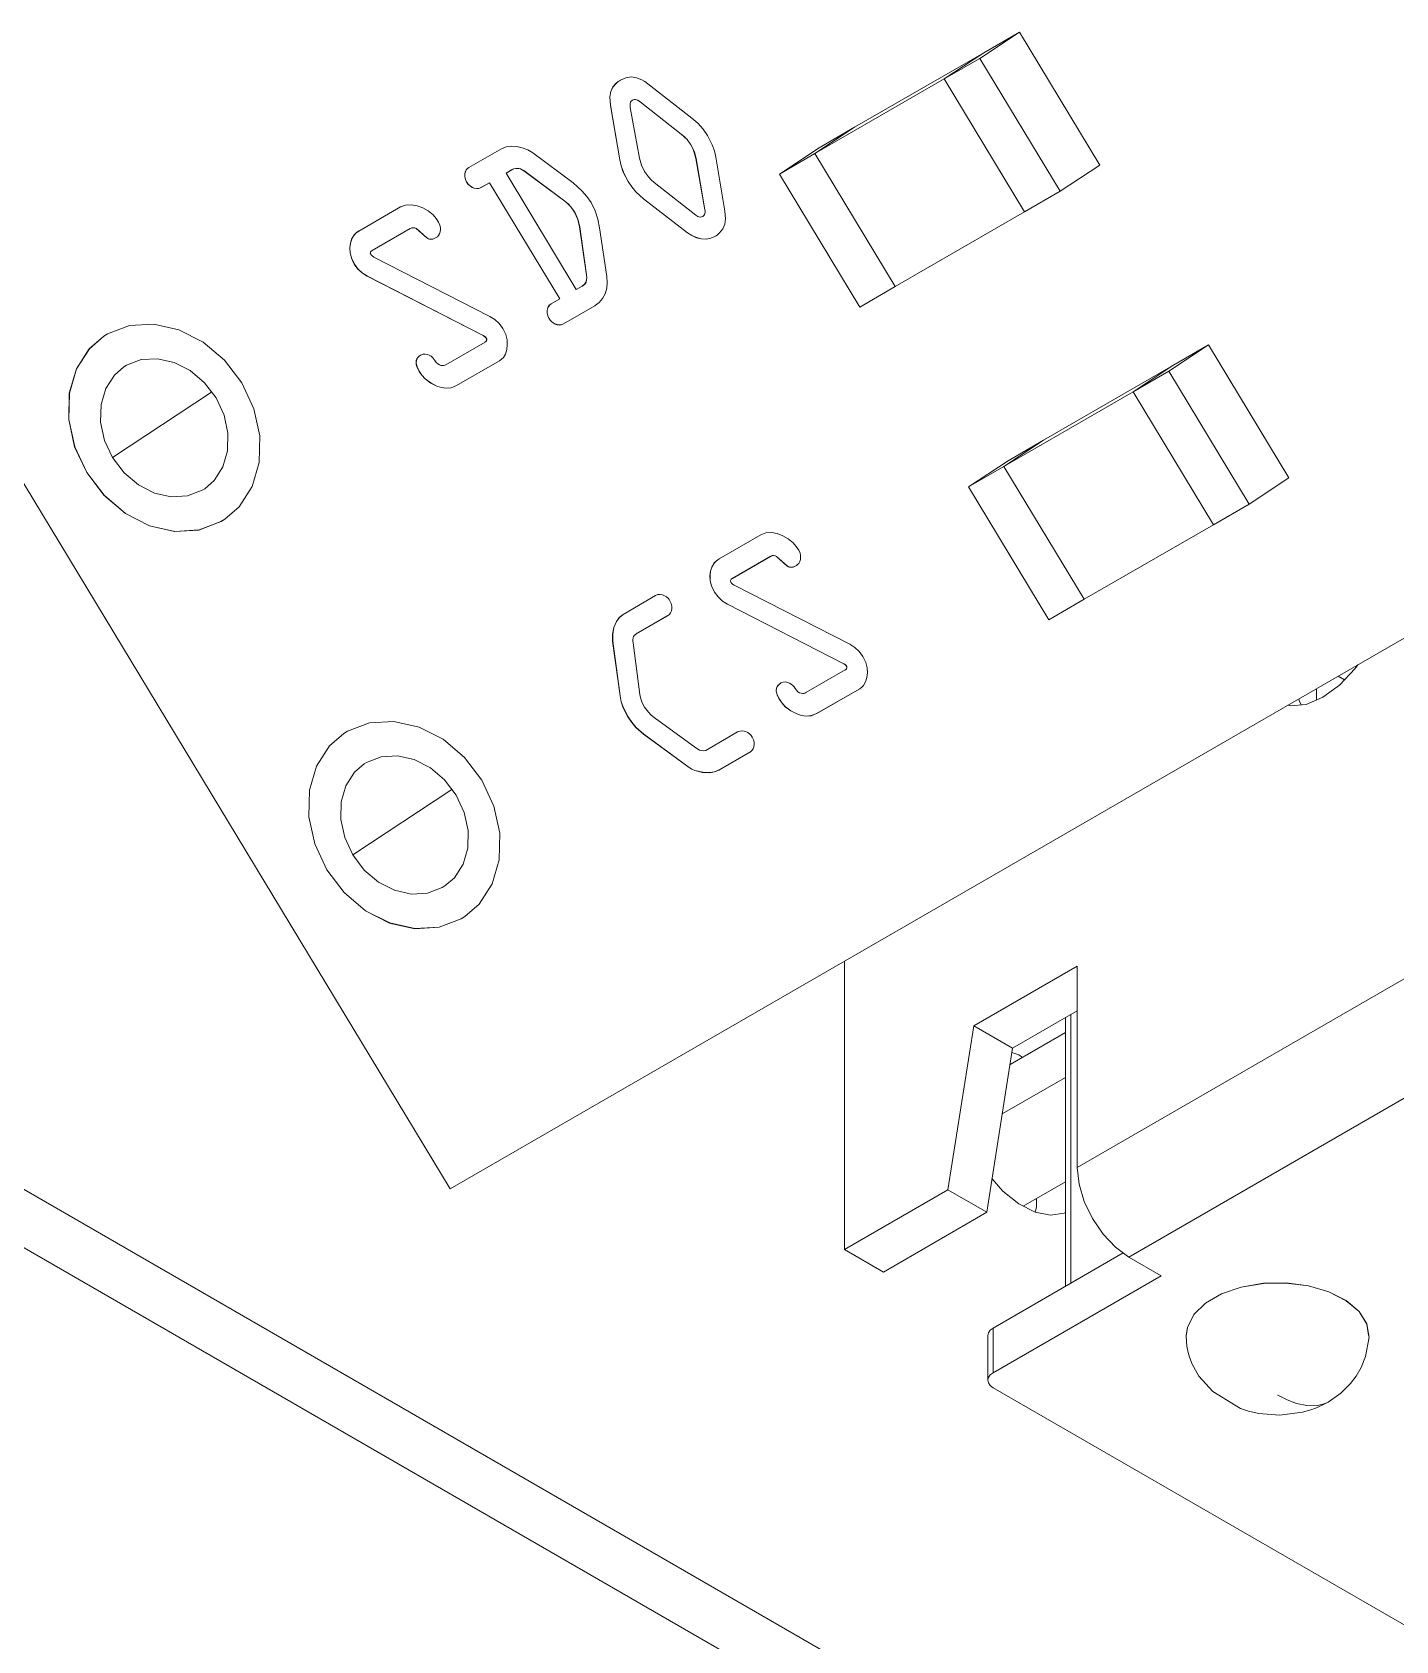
# Model space of a CAD drawing. Header units: millimetres. Extents: x -1 to 4028, y -898 to 1238.
# Drawn here: x 3176.81 to 3191.72, y 1031.51 to 1049.11 of the extents above; entities that cross this region are included whole.
import ezdxf

# ---------------------------------------------------------------- set-up
doc = ezdxf.new("R2010")
doc.units = ezdxf.units.MM
doc.layers.add('Тонкая (0.2)', color=250, linetype='Continuous', lineweight=20)

msp = doc.modelspace()

# ---------------------------------------------------------------- linework, layer by layer
at = {"layer": 'Тонкая (0.2)', "color": 18, "true_color": 0x000000}
for p, q in [((3187.172, 1048.826), (3187.606, 1049.113)), ((3187.217, 1048.888), (3187.606, 1049.113)), ((3187.606, 1049.113), (3188.485, 1047.659)), ((3187.217, 1048.888), (3185.803, 1048.072)), ((3186.783, 1048.601), (3187.217, 1048.888)), ((3186.783, 1048.601), (3187.217, 1048.888)), ((3186.783, 1048.601), (3187.172, 1048.826)), ((3187.172, 1048.826), (3188.051, 1047.372)), ((3183.137, 1048.462), (3183.16, 1048.514)), ((3183.138, 1048.462), (3183.161, 1048.515)), ((3183.16, 1048.514), (3183.192, 1048.552)), ((3183.161, 1048.515), (3183.193, 1048.553)), ((3183.192, 1048.552), (3183.215, 1048.572)), ((3183.193, 1048.553), (3183.216, 1048.573)), ((3183.215, 1048.572), (3183.23, 1048.582)), ((3183.216, 1048.573), (3183.23, 1048.582)), ((3183.23, 1048.582), (3183.241, 1048.589)), ((3183.241, 1048.589), (3183.301, 1048.615)), ((3183.301, 1048.615), (3183.361, 1048.623)), ((3183.361, 1048.623), (3183.418, 1048.614)), ((3183.418, 1048.614), (3183.474, 1048.593)), ((3183.474, 1048.593), (3183.509, 1048.573)), ((3183.509, 1048.573), (3183.542, 1048.549)), ((3183.542, 1048.549), (3184.024, 1048.173)), ((3186.783, 1048.601), (3185.368, 1047.785)), ((3187.662, 1047.147), (3186.783, 1048.601)), ((3187.662, 1047.147), (3186.783, 1048.601)), ((3183.126, 1048.405), (3183.137, 1048.462)), ((3183.131, 1048.312), (3183.126, 1048.405)), ((3183.127, 1048.405), (3183.138, 1048.462)), ((3183.132, 1048.313), (3183.127, 1048.405)), ((3183.132, 1048.313), (3183.131, 1048.312)), ((3183.234, 1047.717), (3183.131, 1048.312)), ((3183.235, 1047.718), (3183.132, 1048.313)), ((3183.348, 1048.332), (3183.347, 1048.316)), ((3183.347, 1048.316), (3183.347, 1048.302)), ((3183.353, 1048.346), (3183.348, 1048.332)), ((3183.36, 1048.357), (3183.353, 1048.346)), ((3183.374, 1048.369), (3183.36, 1048.357)), ((3183.383, 1048.373), (3183.374, 1048.369)), ((3183.375, 1048.37), (3183.374, 1048.369)), ((3183.384, 1048.374), (3183.375, 1048.37)), ((3183.393, 1048.376), (3183.383, 1048.373)), ((3183.394, 1048.377), (3183.384, 1048.374)), ((3183.405, 1048.376), (3183.393, 1048.376)), ((3183.406, 1048.377), (3183.394, 1048.377)), ((3183.416, 1048.374), (3183.405, 1048.376)), ((3183.417, 1048.374), (3183.406, 1048.377)), ((3183.43, 1048.368), (3183.416, 1048.374)), ((3183.431, 1048.369), (3183.417, 1048.374)), ((3183.457, 1048.35), (3183.43, 1048.368)), ((3183.458, 1048.35), (3183.431, 1048.369)), ((3183.906, 1047.998), (3183.457, 1048.35)), ((3183.458, 1048.35), (3183.457, 1048.35)), ((3183.907, 1047.998), (3183.458, 1048.35)), ((3183.347, 1048.302), (3183.349, 1048.287)), ((3183.349, 1048.287), (3183.45, 1047.734)), ((3184.024, 1048.173), (3184.089, 1048.118)), ((3183.939, 1047.969), (3183.906, 1047.998)), ((3183.907, 1047.998), (3183.906, 1047.998)), ((3183.94, 1047.97), (3183.907, 1047.998)), ((3183.97, 1047.937), (3183.939, 1047.969)), ((3183.97, 1047.938), (3183.94, 1047.97)), ((3184.089, 1048.118), (3184.146, 1048.053)), ((3184.146, 1048.053), (3184.194, 1047.982)), ((3184.194, 1047.982), (3184.246, 1047.879)), ((3185.368, 1047.785), (3185.803, 1048.072)), ((3185.368, 1047.785), (3185.803, 1048.072)), ((3185.414, 1047.847), (3185.803, 1048.072)), ((3181.584, 1047.632), (3181.94, 1047.838)), ((3181.94, 1047.838), (3181.992, 1047.859)), ((3181.992, 1047.859), (3182.049, 1047.866)), ((3182.049, 1047.866), (3182.108, 1047.862)), ((3182.108, 1047.862), (3182.168, 1047.849)), ((3182.168, 1047.849), (3182.227, 1047.825)), ((3182.227, 1047.825), (3182.283, 1047.791)), ((3182.283, 1047.791), (3182.723, 1047.463)), ((3184.012, 1047.88), (3183.97, 1047.938)), ((3184.011, 1047.879), (3183.97, 1047.937)), ((3184.012, 1047.88), (3184.011, 1047.879)), ((3184.032, 1047.839), (3184.011, 1047.879)), ((3184.033, 1047.84), (3184.012, 1047.88)), ((3184.049, 1047.798), (3184.032, 1047.839)), ((3184.05, 1047.799), (3184.033, 1047.84)), ((3184.068, 1047.73), (3184.049, 1047.798)), ((3184.069, 1047.731), (3184.05, 1047.799)), ((3184.246, 1047.879), (3184.269, 1047.813)), ((3184.269, 1047.813), (3184.284, 1047.745)), ((3184.98, 1047.56), (3185.414, 1047.847)), ((3184.98, 1047.56), (3185.368, 1047.785)), ((3185.368, 1047.785), (3186.248, 1046.331)), ((3185.368, 1047.785), (3186.248, 1046.331)), ((3181.544, 1047.584), (3181.554, 1047.605)), ((3181.545, 1047.585), (3181.555, 1047.606)), ((3181.554, 1047.605), (3181.567, 1047.621)), ((3181.555, 1047.606), (3181.568, 1047.621)), ((3181.567, 1047.621), (3181.583, 1047.632)), ((3181.568, 1047.621), (3181.584, 1047.632)), ((3181.583, 1047.632), (3181.584, 1047.632)), ((3182.051, 1047.605), (3181.99, 1047.57)), ((3182.052, 1047.606), (3181.991, 1047.571)), ((3182.073, 1047.616), (3182.051, 1047.605)), ((3182.052, 1047.606), (3182.051, 1047.605)), ((3182.074, 1047.617), (3182.052, 1047.606)), ((3182.097, 1047.623), (3182.073, 1047.616)), ((3182.098, 1047.623), (3182.074, 1047.617)), ((3182.123, 1047.623), (3182.097, 1047.623)), ((3182.124, 1047.624), (3182.098, 1047.623)), ((3182.148, 1047.617), (3182.123, 1047.623)), ((3182.149, 1047.618), (3182.124, 1047.624)), ((3182.185, 1047.597), (3182.148, 1047.617)), ((3182.186, 1047.598), (3182.149, 1047.618)), ((3183.235, 1047.718), (3183.234, 1047.717)), ((3183.25, 1047.649), (3183.234, 1047.717)), ((3183.251, 1047.65), (3183.235, 1047.718)), ((3183.273, 1047.582), (3183.25, 1047.649)), ((3183.274, 1047.583), (3183.251, 1047.65)), ((3183.45, 1047.734), (3183.471, 1047.659)), ((3183.471, 1047.659), (3183.506, 1047.587)), ((3184.069, 1047.731), (3184.068, 1047.73)), ((3184.165, 1047.169), (3184.068, 1047.73)), ((3184.166, 1047.17), (3184.069, 1047.731)), ((3184.284, 1047.745), (3184.384, 1047.155)), ((3188.051, 1047.372), (3188.485, 1047.659)), ((3174.645, 1047.593), (3181.377, 1036.458)), ((3181.538, 1047.533), (3181.539, 1047.561)), ((3181.545, 1047.501), (3181.538, 1047.533)), ((3181.539, 1047.561), (3181.544, 1047.584)), ((3181.539, 1047.534), (3181.54, 1047.562)), ((3181.546, 1047.502), (3181.539, 1047.534)), ((3181.54, 1047.562), (3181.545, 1047.585)), ((3181.559, 1047.471), (3181.545, 1047.501)), ((3181.56, 1047.472), (3181.546, 1047.502)), ((3181.56, 1047.472), (3181.559, 1047.471)), ((3181.567, 1047.459), (3181.559, 1047.471)), ((3181.568, 1047.46), (3181.56, 1047.472)), ((3181.576, 1047.448), (3181.567, 1047.459)), ((3181.577, 1047.449), (3181.568, 1047.46)), ((3181.596, 1047.43), (3181.576, 1047.448)), ((3181.597, 1047.43), (3181.577, 1047.449)), ((3181.618, 1047.415), (3181.596, 1047.43)), ((3181.619, 1047.416), (3181.597, 1047.43)), ((3181.808, 1047.465), (3181.716, 1047.412)), ((3181.809, 1047.466), (3181.717, 1047.413)), ((3181.809, 1047.466), (3181.808, 1047.465)), ((3182.577, 1046.194), (3181.808, 1047.465)), ((3182.578, 1046.195), (3181.809, 1047.466)), ((3181.991, 1047.571), (3181.99, 1047.57)), ((3181.99, 1047.57), (3182.758, 1046.299)), ((3182.186, 1047.598), (3182.185, 1047.597)), ((3182.633, 1047.264), (3182.185, 1047.597)), ((3182.634, 1047.264), (3182.186, 1047.598)), ((3182.723, 1047.463), (3182.821, 1047.378)), ((3183.326, 1047.48), (3183.273, 1047.582)), ((3183.327, 1047.481), (3183.274, 1047.583)), ((3183.327, 1047.481), (3183.326, 1047.48)), ((3183.365, 1047.42), (3183.326, 1047.48)), ((3183.366, 1047.421), (3183.327, 1047.481)), ((3183.506, 1047.587), (3183.548, 1047.529)), ((3183.548, 1047.529), (3183.578, 1047.496)), ((3183.578, 1047.496), (3183.611, 1047.467)), ((3183.611, 1047.467), (3184.066, 1047.111)), ((3185.859, 1046.106), (3184.98, 1047.56)), ((3181.641, 1047.406), (3181.618, 1047.415)), ((3181.642, 1047.406), (3181.619, 1047.416)), ((3181.665, 1047.401), (3181.641, 1047.406)), ((3181.666, 1047.402), (3181.642, 1047.406)), ((3181.691, 1047.402), (3181.665, 1047.401)), ((3181.692, 1047.403), (3181.666, 1047.402)), ((3181.716, 1047.412), (3181.691, 1047.402)), ((3181.717, 1047.413), (3181.692, 1047.403)), ((3181.717, 1047.413), (3181.716, 1047.412)), ((3182.667, 1047.235), (3182.633, 1047.264)), ((3182.634, 1047.264), (3182.633, 1047.264)), ((3182.668, 1047.235), (3182.634, 1047.264)), ((3182.821, 1047.378), (3182.875, 1047.316)), ((3182.875, 1047.316), (3182.921, 1047.248)), ((3183.41, 1047.365), (3183.365, 1047.42)), ((3183.411, 1047.365), (3183.366, 1047.421)), ((3183.493, 1047.288), (3183.41, 1047.365)), ((3183.494, 1047.289), (3183.411, 1047.365)), ((3183.494, 1047.289), (3183.493, 1047.288)), ((3183.974, 1046.918), (3183.493, 1047.288)), ((3183.975, 1046.919), (3183.494, 1047.289)), ((3188.051, 1047.372), (3187.662, 1047.147)), ((3180.38, 1046.937), (3180.836, 1047.201)), ((3180.836, 1047.201), (3180.891, 1047.222)), ((3180.891, 1047.222), (3180.953, 1047.225)), ((3180.953, 1047.225), (3181.016, 1047.214)), ((3181.016, 1047.214), (3181.078, 1047.192)), ((3181.078, 1047.192), (3181.137, 1047.158)), ((3181.137, 1047.158), (3181.191, 1047.113)), ((3181.191, 1047.113), (3181.224, 1047.074)), ((3181.224, 1047.074), (3181.252, 1047.033)), ((3182.698, 1047.202), (3182.667, 1047.235)), ((3182.699, 1047.203), (3182.668, 1047.235)), ((3182.74, 1047.142), (3182.698, 1047.202)), ((3182.741, 1047.143), (3182.699, 1047.203)), ((3182.741, 1047.143), (3182.74, 1047.142)), ((3182.776, 1047.065), (3182.74, 1047.142)), ((3182.777, 1047.066), (3182.741, 1047.143)), ((3182.921, 1047.248), (3182.965, 1047.159)), ((3182.965, 1047.159), (3182.996, 1047.067)), ((3184.066, 1047.111), (3184.088, 1047.096)), ((3184.088, 1047.096), (3184.1, 1047.092)), ((3184.1, 1047.092), (3184.114, 1047.09)), ((3184.114, 1047.09), (3184.129, 1047.093)), ((3184.129, 1047.093), (3184.142, 1047.098)), ((3184.142, 1047.098), (3184.155, 1047.109)), ((3184.143, 1047.099), (3184.142, 1047.098)), ((3184.143, 1047.099), (3184.156, 1047.109)), ((3184.155, 1047.109), (3184.161, 1047.118)), ((3184.156, 1047.109), (3184.162, 1047.119)), ((3184.161, 1047.118), (3184.165, 1047.13)), ((3184.162, 1047.119), (3184.166, 1047.131)), ((3184.166, 1047.17), (3184.165, 1047.169)), ((3184.167, 1047.156), (3184.165, 1047.169)), ((3184.165, 1047.13), (3184.167, 1047.144)), ((3184.168, 1047.157), (3184.166, 1047.17)), ((3184.166, 1047.131), (3184.168, 1047.144)), ((3184.167, 1047.144), (3184.167, 1047.156)), ((3184.168, 1047.144), (3184.168, 1047.157)), ((3184.384, 1047.155), (3184.391, 1047.071)), ((3186.248, 1046.331), (3187.662, 1047.147)), ((3180.325, 1046.89), (3180.35, 1046.916)), ((3180.326, 1046.891), (3180.351, 1046.917)), ((3180.35, 1046.916), (3180.38, 1046.937)), ((3180.351, 1046.917), (3180.38, 1046.938)), ((3180.941, 1046.965), (3180.525, 1046.724)), ((3180.942, 1046.965), (3180.526, 1046.725)), ((3180.951, 1046.969), (3180.941, 1046.965)), ((3180.942, 1046.965), (3180.941, 1046.965)), ((3180.952, 1046.97), (3180.942, 1046.965)), ((3180.961, 1046.972), (3180.951, 1046.969)), ((3180.962, 1046.973), (3180.952, 1046.97)), ((3180.976, 1046.974), (3180.961, 1046.972)), ((3180.977, 1046.974), (3180.962, 1046.973)), ((3180.992, 1046.971), (3180.976, 1046.974)), ((3180.993, 1046.972), (3180.977, 1046.974)), ((3181.008, 1046.964), (3180.992, 1046.971)), ((3181.009, 1046.965), (3180.993, 1046.972)), ((3181.123, 1046.862), (3181.008, 1046.964)), ((3181.124, 1046.863), (3181.009, 1046.965)), ((3181.252, 1047.033), (3181.267, 1047.001)), ((3181.263, 1046.908), (3181.252, 1046.889)), ((3181.27, 1046.93), (3181.263, 1046.908)), ((3181.267, 1047.001), (3181.273, 1046.977)), ((3181.273, 1046.953), (3181.27, 1046.93)), ((3181.273, 1046.977), (3181.273, 1046.953)), ((3182.795, 1046.984), (3182.776, 1047.065)), ((3182.796, 1046.984), (3182.777, 1047.066)), ((3182.871, 1046.456), (3182.795, 1046.984)), ((3182.796, 1046.984), (3182.795, 1046.984)), ((3182.872, 1046.457), (3182.796, 1046.984)), ((3182.996, 1047.067), (3183.014, 1046.973)), ((3183.014, 1046.973), (3183.093, 1046.441)), ((3183.975, 1046.919), (3183.974, 1046.918)), ((3184.023, 1046.887), (3183.974, 1046.918)), ((3184.024, 1046.887), (3183.975, 1046.919)), ((3184.327, 1046.917), (3184.302, 1046.896)), ((3184.361, 1046.96), (3184.327, 1046.917)), ((3184.383, 1047.014), (3184.361, 1046.96)), ((3184.391, 1047.071), (3184.383, 1047.014)), ((3180.281, 1046.752), (3180.287, 1046.802)), ((3180.284, 1046.699), (3180.281, 1046.752)), ((3180.282, 1046.752), (3180.288, 1046.803)), ((3180.285, 1046.7), (3180.282, 1046.752)), ((3180.287, 1046.802), (3180.301, 1046.849)), ((3180.288, 1046.803), (3180.302, 1046.85)), ((3180.301, 1046.849), (3180.325, 1046.89)), ((3180.302, 1046.85), (3180.326, 1046.891)), ((3180.524, 1046.724), (3180.512, 1046.715)), ((3180.525, 1046.724), (3180.524, 1046.724)), ((3180.524, 1046.724), (3180.525, 1046.724)), ((3180.524, 1046.724), (3180.524, 1046.724)), ((3180.526, 1046.725), (3180.525, 1046.724)), ((3180.526, 1046.725), (3180.525, 1046.724)), ((3181.14, 1046.852), (3181.123, 1046.862)), ((3181.141, 1046.853), (3181.124, 1046.863)), ((3181.152, 1046.848), (3181.14, 1046.852)), ((3181.153, 1046.849), (3181.141, 1046.853)), ((3181.168, 1046.846), (3181.152, 1046.848)), ((3181.169, 1046.847), (3181.153, 1046.849)), ((3181.189, 1046.849), (3181.168, 1046.846)), ((3181.19, 1046.85), (3181.169, 1046.847)), ((3181.225, 1046.865), (3181.189, 1046.849)), ((3181.226, 1046.866), (3181.19, 1046.85)), ((3181.226, 1046.865), (3181.225, 1046.865)), ((3181.226, 1046.865), (3181.225, 1046.865)), ((3181.24, 1046.875), (3181.226, 1046.865)), ((3181.252, 1046.889), (3181.24, 1046.875)), ((3184.075, 1046.864), (3184.023, 1046.887)), ((3184.076, 1046.865), (3184.024, 1046.887)), ((3184.128, 1046.852), (3184.075, 1046.864)), ((3184.129, 1046.852), (3184.076, 1046.865)), ((3184.18, 1046.849), (3184.128, 1046.852)), ((3184.181, 1046.85), (3184.129, 1046.852)), ((3184.23, 1046.858), (3184.18, 1046.849)), ((3184.231, 1046.859), (3184.181, 1046.85)), ((3184.275, 1046.878), (3184.23, 1046.858)), ((3184.276, 1046.879), (3184.231, 1046.859)), ((3184.287, 1046.886), (3184.275, 1046.878)), ((3184.276, 1046.879), (3184.275, 1046.878)), ((3184.288, 1046.886), (3184.276, 1046.879)), ((3184.302, 1046.896), (3184.287, 1046.886)), ((3180.298, 1046.642), (3180.284, 1046.699)), ((3180.299, 1046.643), (3180.285, 1046.7)), ((3180.33, 1046.575), (3180.298, 1046.642)), ((3180.331, 1046.576), (3180.299, 1046.643)), ((3180.331, 1046.576), (3180.33, 1046.575)), ((3180.369, 1046.521), (3180.33, 1046.575)), ((3180.37, 1046.522), (3180.331, 1046.576)), ((3180.506, 1046.702), (3180.505, 1046.697)), ((3180.505, 1046.697), (3180.506, 1046.693)), ((3180.508, 1046.708), (3180.506, 1046.702)), ((3180.506, 1046.693), (3180.508, 1046.688)), ((3180.512, 1046.715), (3180.508, 1046.708)), ((3180.508, 1046.688), (3180.51, 1046.682)), ((3180.51, 1046.682), (3180.52, 1046.67)), ((3180.52, 1046.67), (3180.528, 1046.662)), ((3180.528, 1046.662), (3180.536, 1046.657)), ((3180.536, 1046.657), (3180.545, 1046.653)), ((3180.545, 1046.653), (3181.811, 1046.004)), ((3180.418, 1046.477), (3180.369, 1046.521)), ((3180.419, 1046.477), (3180.37, 1046.522)), ((3180.472, 1046.442), (3180.418, 1046.477)), ((3180.473, 1046.443), (3180.419, 1046.477)), ((3180.473, 1046.443), (3180.472, 1046.442)), ((3181.739, 1045.793), (3180.472, 1046.442)), ((3181.74, 1045.794), (3180.473, 1046.443)), ((3181.377, 1036.458), (3198.63, 1046.419)), ((3182.853, 1046.359), (3182.864, 1046.377)), ((3182.854, 1046.36), (3182.865, 1046.377)), ((3182.864, 1046.377), (3182.871, 1046.401)), ((3182.865, 1046.377), (3182.872, 1046.402)), ((3182.872, 1046.457), (3182.871, 1046.456)), ((3182.873, 1046.428), (3182.871, 1046.456)), ((3182.871, 1046.401), (3182.873, 1046.428)), ((3182.874, 1046.429), (3182.872, 1046.457)), ((3182.872, 1046.402), (3182.874, 1046.429)), ((3183.098, 1046.375), (3183.091, 1046.311)), ((3183.093, 1046.441), (3183.098, 1046.375)), ((3182.484, 1046.141), (3182.577, 1046.194)), ((3182.578, 1046.195), (3182.577, 1046.194)), ((3182.758, 1046.299), (3182.824, 1046.333)), ((3182.824, 1046.333), (3182.853, 1046.359)), ((3182.825, 1046.334), (3182.824, 1046.333)), ((3182.825, 1046.334), (3182.854, 1046.36)), ((3183.046, 1046.198), (3183.008, 1046.154)), ((3183.074, 1046.251), (3183.046, 1046.198)), ((3183.091, 1046.311), (3183.074, 1046.251)), ((3186.248, 1046.331), (3185.859, 1046.106)), ((3182.44, 1046.065), (3182.443, 1046.087)), ((3182.44, 1046.04), (3182.44, 1046.065)), ((3182.448, 1046.008), (3182.44, 1046.04)), ((3182.441, 1046.066), (3182.444, 1046.088)), ((3182.441, 1046.041), (3182.441, 1046.066)), ((3182.449, 1046.009), (3182.441, 1046.041)), ((3182.443, 1046.087), (3182.452, 1046.108)), ((3182.444, 1046.088), (3182.453, 1046.108)), ((3182.452, 1046.108), (3182.463, 1046.125)), ((3182.453, 1046.108), (3182.464, 1046.125)), ((3182.463, 1046.125), (3182.473, 1046.133)), ((3182.464, 1046.125), (3182.474, 1046.134)), ((3182.473, 1046.133), (3182.481, 1046.139)), ((3182.474, 1046.134), (3182.482, 1046.14)), ((3182.481, 1046.139), (3182.484, 1046.141)), ((3182.961, 1046.12), (3182.618, 1045.921)), ((3182.962, 1046.12), (3182.619, 1045.922)), ((3182.966, 1046.123), (3182.961, 1046.12)), ((3182.962, 1046.12), (3182.961, 1046.12)), ((3182.967, 1046.123), (3182.962, 1046.12)), ((3183.008, 1046.154), (3182.966, 1046.123)), ((3177.871, 1045.903), (3177.63, 1045.811)), ((3178.137, 1045.919), (3177.871, 1045.903)), ((3178.412, 1045.857), (3178.137, 1045.919)), ((3178.675, 1045.722), (3178.412, 1045.857)), ((3181.811, 1046.004), (3181.866, 1045.97)), ((3181.866, 1045.97), (3181.915, 1045.925)), ((3181.915, 1045.925), (3181.955, 1045.87)), ((3181.955, 1045.87), (3181.986, 1045.807)), ((3182.462, 1045.978), (3182.448, 1046.008)), ((3182.463, 1045.979), (3182.449, 1046.009)), ((3182.463, 1045.979), (3182.462, 1045.978)), ((3182.473, 1045.962), (3182.462, 1045.978)), ((3182.474, 1045.963), (3182.463, 1045.979)), ((3182.486, 1045.947), (3182.473, 1045.962)), ((3182.487, 1045.948), (3182.474, 1045.963)), ((3182.505, 1045.932), (3182.486, 1045.947)), ((3182.506, 1045.933), (3182.487, 1045.948)), ((3182.526, 1045.92), (3182.505, 1045.932)), ((3182.527, 1045.921), (3182.506, 1045.933)), ((3182.548, 1045.913), (3182.526, 1045.92)), ((3182.549, 1045.914), (3182.527, 1045.921)), ((3182.57, 1045.909), (3182.548, 1045.913)), ((3182.571, 1045.91), (3182.549, 1045.914)), ((3182.592, 1045.911), (3182.57, 1045.909)), ((3182.593, 1045.912), (3182.571, 1045.91)), ((3182.618, 1045.921), (3182.592, 1045.911)), ((3182.619, 1045.922), (3182.593, 1045.912)), ((3182.619, 1045.922), (3182.618, 1045.921)), ((3177.589, 1045.786), (3177.431, 1045.65)), ((3177.589, 1045.786), (3177.432, 1045.65)), ((3177.63, 1045.811), (3177.589, 1045.786)), ((3178.909, 1045.524), (3178.675, 1045.722)), ((3181.33, 1045.475), (3181.761, 1045.723)), ((3181.74, 1045.794), (3181.739, 1045.793)), ((3181.747, 1045.789), (3181.739, 1045.793)), ((3181.748, 1045.79), (3181.74, 1045.794)), ((3181.755, 1045.785), (3181.747, 1045.789)), ((3181.756, 1045.785), (3181.748, 1045.79)), ((3181.763, 1045.778), (3181.755, 1045.785)), ((3181.764, 1045.779), (3181.756, 1045.785)), ((3181.761, 1045.723), (3181.763, 1045.725)), ((3181.772, 1045.767), (3181.763, 1045.778)), ((3181.763, 1045.725), (3181.771, 1045.731)), ((3181.763, 1045.725), (3181.764, 1045.725)), ((3181.763, 1045.725), (3181.763, 1045.725)), ((3181.773, 1045.768), (3181.764, 1045.779)), ((3181.764, 1045.725), (3181.772, 1045.732)), ((3181.771, 1045.731), (3181.775, 1045.736)), ((3181.773, 1045.768), (3181.772, 1045.767)), ((3181.775, 1045.763), (3181.772, 1045.767)), ((3181.772, 1045.732), (3181.776, 1045.737)), ((3181.776, 1045.763), (3181.773, 1045.768)), ((3181.777, 1045.758), (3181.775, 1045.763)), ((3181.775, 1045.736), (3181.778, 1045.742)), ((3181.778, 1045.759), (3181.776, 1045.763)), ((3181.776, 1045.737), (3181.779, 1045.743)), ((3181.778, 1045.753), (3181.777, 1045.758)), ((3181.779, 1045.754), (3181.778, 1045.759)), ((3181.778, 1045.748), (3181.778, 1045.753)), ((3181.778, 1045.742), (3181.778, 1045.748)), ((3181.779, 1045.749), (3181.779, 1045.754)), ((3181.779, 1045.743), (3181.779, 1045.749)), ((3181.986, 1045.807), (3182.001, 1045.746)), ((3182.004, 1045.692), (3181.998, 1045.64)), ((3182.001, 1045.746), (3182.004, 1045.692)), ((3189.24, 1045.404), (3189.674, 1045.691)), ((3189.285, 1045.467), (3189.674, 1045.691)), ((3189.674, 1045.691), (3190.553, 1044.237)), ((3177.431, 1045.65), (3177.289, 1045.429)), ((3177.432, 1045.65), (3177.29, 1045.429)), ((3177.998, 1045.531), (3177.838, 1045.47)), ((3178.176, 1045.541), (3177.998, 1045.531)), ((3178.359, 1045.5), (3178.176, 1045.541)), ((3178.534, 1045.41), (3178.359, 1045.5)), ((3179.099, 1045.275), (3178.909, 1045.524)), ((3181.006, 1045.497), (3181.009, 1045.522)), ((3181.006, 1045.496), (3181.008, 1045.522)), ((3181.009, 1045.478), (3181.006, 1045.497)), ((3181.008, 1045.477), (3181.006, 1045.496)), ((3181.008, 1045.522), (3181.015, 1045.54)), ((3181.009, 1045.522), (3181.016, 1045.541)), ((3181.015, 1045.54), (3181.024, 1045.554)), ((3181.016, 1045.541), (3181.025, 1045.555)), ((3181.024, 1045.554), (3181.04, 1045.569)), ((3181.025, 1045.555), (3181.041, 1045.57)), ((3181.04, 1045.569), (3181.054, 1045.579)), ((3181.041, 1045.57), (3181.055, 1045.579)), ((3181.054, 1045.579), (3181.058, 1045.581)), ((3181.058, 1045.581), (3181.08, 1045.59)), ((3181.08, 1045.59), (3181.106, 1045.592)), ((3181.106, 1045.592), (3181.129, 1045.588)), ((3181.129, 1045.588), (3181.15, 1045.579)), ((3181.15, 1045.579), (3181.17, 1045.568)), ((3181.17, 1045.568), (3181.188, 1045.552)), ((3181.188, 1045.552), (3181.201, 1045.537)), ((3181.201, 1045.537), (3181.212, 1045.521)), ((3181.212, 1045.521), (3181.227, 1045.5)), ((3181.227, 1045.5), (3181.244, 1045.485)), ((3181.92, 1045.518), (3181.447, 1045.246)), ((3181.92, 1045.519), (3181.448, 1045.246)), ((3181.942, 1045.535), (3181.92, 1045.518)), ((3181.961, 1045.554), (3181.942, 1045.535)), ((3181.984, 1045.592), (3181.961, 1045.554)), ((3181.998, 1045.64), (3181.984, 1045.592)), ((3177.289, 1045.429), (3177.212, 1045.164)), ((3177.29, 1045.429), (3177.213, 1045.165)), ((3177.705, 1045.362), (3177.61, 1045.215)), ((3177.81, 1045.453), (3177.705, 1045.362)), ((3177.838, 1045.47), (3177.81, 1045.453)), ((3178.691, 1045.278), (3178.534, 1045.41)), ((3181.015, 1045.451), (3181.008, 1045.477)), ((3181.016, 1045.452), (3181.009, 1045.478)), ((3181.039, 1045.402), (3181.015, 1045.451)), ((3181.04, 1045.403), (3181.016, 1045.452)), ((3181.04, 1045.403), (3181.039, 1045.402)), ((3181.069, 1045.359), (3181.039, 1045.402)), ((3181.07, 1045.36), (3181.04, 1045.403)), ((3181.105, 1045.321), (3181.069, 1045.359)), ((3181.106, 1045.321), (3181.07, 1045.36)), ((3181.166, 1045.274), (3181.105, 1045.321)), ((3181.167, 1045.275), (3181.106, 1045.321)), ((3181.244, 1045.485), (3181.261, 1045.475)), ((3181.261, 1045.475), (3181.278, 1045.468)), ((3181.278, 1045.468), (3181.295, 1045.466)), ((3181.295, 1045.466), (3181.309, 1045.467)), ((3181.309, 1045.467), (3181.32, 1045.47)), ((3181.32, 1045.47), (3181.33, 1045.475)), ((3189.285, 1045.467), (3187.871, 1044.65)), ((3188.851, 1045.18), (3189.285, 1045.467)), ((3188.851, 1045.18), (3189.285, 1045.467)), ((3188.851, 1045.18), (3189.24, 1045.404)), ((3189.24, 1045.404), (3190.119, 1043.95)), ((3177.212, 1045.164), (3177.205, 1044.874)), ((3177.213, 1045.165), (3177.206, 1044.874)), ((3177.61, 1045.215), (3177.559, 1045.038)), ((3178.769, 1045.175), (3177.686, 1044.459)), ((3178.817, 1045.112), (3178.691, 1045.278)), ((3179.231, 1044.992), (3179.099, 1045.275)), ((3181.232, 1045.241), (3181.166, 1045.274)), ((3181.233, 1045.242), (3181.167, 1045.275)), ((3181.283, 1045.225), (3181.232, 1045.241)), ((3181.284, 1045.226), (3181.233, 1045.242)), ((3181.334, 1045.218), (3181.283, 1045.225)), ((3181.335, 1045.218), (3181.284, 1045.226)), ((3181.388, 1045.222), (3181.334, 1045.218)), ((3181.388, 1045.223), (3181.335, 1045.218)), ((3181.448, 1045.246), (3181.388, 1045.223)), ((3181.447, 1045.246), (3181.388, 1045.222)), ((3181.448, 1045.246), (3181.447, 1045.246)), ((3188.851, 1045.18), (3187.437, 1044.363)), ((3189.73, 1043.725), (3188.851, 1045.18)), ((3189.73, 1043.725), (3188.851, 1045.18)), ((3177.559, 1045.038), (3177.555, 1044.845)), ((3178.905, 1044.924), (3178.817, 1045.112)), ((3179.296, 1044.696), (3179.231, 1044.992)), ((3177.205, 1044.874), (3177.27, 1044.577)), ((3177.206, 1044.874), (3177.271, 1044.578)), ((3177.555, 1044.845), (3177.598, 1044.647)), ((3178.948, 1044.726), (3178.905, 1044.924)), ((3177.598, 1044.647), (3177.686, 1044.459)), ((3178.944, 1044.532), (3178.948, 1044.726)), ((3179.289, 1044.405), (3179.296, 1044.696)), ((3187.437, 1044.363), (3187.871, 1044.65)), ((3187.437, 1044.363), (3187.871, 1044.65)), ((3187.482, 1044.425), (3187.871, 1044.65)), ((3177.27, 1044.577), (3177.402, 1044.295)), ((3177.271, 1044.578), (3177.403, 1044.296)), ((3177.686, 1044.459), (3177.812, 1044.293)), ((3178.893, 1044.356), (3178.944, 1044.532)), ((3177.403, 1044.296), (3177.402, 1044.295)), ((3177.402, 1044.295), (3177.591, 1044.046)), ((3177.403, 1044.296), (3177.592, 1044.047)), ((3177.812, 1044.293), (3177.968, 1044.16)), ((3178.797, 1044.209), (3178.893, 1044.356)), ((3179.212, 1044.141), (3179.289, 1044.405)), ((3187.048, 1044.139), (3187.482, 1044.425)), ((3187.048, 1044.139), (3187.437, 1044.363)), ((3187.437, 1044.363), (3188.316, 1042.909)), ((3187.437, 1044.363), (3188.316, 1042.909)), ((3177.968, 1044.16), (3178.144, 1044.071)), ((3178.505, 1044.04), (3178.665, 1044.101)), ((3178.665, 1044.101), (3178.693, 1044.118)), ((3178.693, 1044.118), (3178.797, 1044.209)), ((3179.07, 1043.92), (3179.212, 1044.141)), ((3187.927, 1042.684), (3187.048, 1044.139)), ((3190.119, 1043.95), (3190.553, 1044.237)), ((3177.591, 1044.046), (3177.826, 1043.847)), ((3177.592, 1044.047), (3177.827, 1043.848)), ((3178.144, 1044.071), (3178.327, 1044.029)), ((3178.327, 1044.029), (3178.505, 1044.04)), ((3178.912, 1043.784), (3179.07, 1043.92)), ((3190.119, 1043.95), (3189.73, 1043.725)), ((3177.826, 1043.847), (3178.089, 1043.713)), ((3177.827, 1043.848), (3178.09, 1043.713)), ((3178.63, 1043.666), (3178.871, 1043.758)), ((3178.631, 1043.667), (3178.872, 1043.759)), ((3178.871, 1043.758), (3178.912, 1043.784)), ((3178.872, 1043.759), (3178.913, 1043.784)), ((3178.089, 1043.713), (3178.364, 1043.651)), ((3178.09, 1043.713), (3178.365, 1043.651)), ((3178.364, 1043.651), (3178.63, 1043.666)), ((3178.365, 1043.651), (3178.631, 1043.667)), ((3184.32, 1043.35), (3184.777, 1043.614)), ((3184.777, 1043.614), (3184.832, 1043.635)), ((3184.832, 1043.635), (3184.893, 1043.638)), ((3184.893, 1043.638), (3184.956, 1043.627)), ((3184.956, 1043.627), (3185.018, 1043.604)), ((3185.018, 1043.604), (3185.078, 1043.571)), ((3185.078, 1043.571), (3185.131, 1043.525)), ((3188.316, 1042.909), (3189.73, 1043.725)), ((3184.881, 1043.377), (3184.465, 1043.137)), ((3184.882, 1043.378), (3184.466, 1043.138)), ((3184.891, 1043.382), (3184.881, 1043.377)), ((3184.882, 1043.378), (3184.881, 1043.377)), ((3184.892, 1043.382), (3184.882, 1043.378)), ((3184.902, 1043.385), (3184.891, 1043.382)), ((3184.903, 1043.386), (3184.892, 1043.382)), ((3184.916, 1043.386), (3184.902, 1043.385)), ((3184.917, 1043.387), (3184.903, 1043.386)), ((3184.932, 1043.384), (3184.916, 1043.386)), ((3184.933, 1043.384), (3184.917, 1043.387)), ((3184.948, 1043.377), (3184.932, 1043.384)), ((3184.949, 1043.378), (3184.933, 1043.384)), ((3185.063, 1043.275), (3184.948, 1043.377)), ((3185.064, 1043.276), (3184.949, 1043.378)), ((3185.131, 1043.525), (3185.164, 1043.487)), ((3185.164, 1043.487), (3185.193, 1043.445)), ((3185.193, 1043.445), (3185.207, 1043.414)), ((3185.207, 1043.414), (3185.213, 1043.39)), ((3185.213, 1043.39), (3185.213, 1043.366)), ((3184.221, 1043.164), (3184.227, 1043.215)), ((3184.222, 1043.165), (3184.228, 1043.216)), ((3184.227, 1043.215), (3184.242, 1043.262)), ((3184.228, 1043.216), (3184.243, 1043.262)), ((3184.242, 1043.262), (3184.265, 1043.303)), ((3184.243, 1043.262), (3184.266, 1043.303)), ((3184.265, 1043.303), (3184.291, 1043.329)), ((3184.266, 1043.303), (3184.292, 1043.33)), ((3184.291, 1043.329), (3184.32, 1043.35)), ((3184.292, 1043.33), (3184.32, 1043.35)), ((3185.08, 1043.265), (3185.063, 1043.275)), ((3185.081, 1043.266), (3185.064, 1043.276)), ((3185.092, 1043.261), (3185.08, 1043.265)), ((3185.093, 1043.261), (3185.081, 1043.266)), ((3185.108, 1043.259), (3185.092, 1043.261)), ((3185.109, 1043.26), (3185.093, 1043.261)), ((3185.129, 1043.262), (3185.108, 1043.259)), ((3185.13, 1043.262), (3185.109, 1043.26)), ((3185.166, 1043.278), (3185.129, 1043.262)), ((3185.167, 1043.278), (3185.13, 1043.262)), ((3185.18, 1043.288), (3185.166, 1043.278)), ((3185.166, 1043.278), (3185.166, 1043.278)), ((3185.166, 1043.278), (3185.166, 1043.278)), ((3185.193, 1043.302), (3185.18, 1043.288)), ((3185.203, 1043.321), (3185.193, 1043.302)), ((3185.21, 1043.343), (3185.203, 1043.321)), ((3185.213, 1043.366), (3185.21, 1043.343)), ((3184.224, 1043.112), (3184.221, 1043.164)), ((3184.225, 1043.112), (3184.222, 1043.165)), ((3184.238, 1043.055), (3184.224, 1043.112)), ((3184.239, 1043.055), (3184.225, 1043.112)), ((3184.27, 1042.988), (3184.238, 1043.055)), ((3184.271, 1042.988), (3184.239, 1043.055)), ((3184.448, 1043.121), (3184.446, 1043.115)), ((3184.446, 1043.115), (3184.446, 1043.11)), ((3184.446, 1043.11), (3184.446, 1043.106)), ((3184.446, 1043.106), (3184.448, 1043.1)), ((3184.453, 1043.128), (3184.448, 1043.121)), ((3184.448, 1043.1), (3184.451, 1043.095)), ((3184.451, 1043.095), (3184.46, 1043.082)), ((3184.464, 1043.136), (3184.453, 1043.128)), ((3184.46, 1043.082), (3184.468, 1043.075)), ((3184.465, 1043.137), (3184.464, 1043.136)), ((3184.465, 1043.137), (3184.464, 1043.136)), ((3184.466, 1043.138), (3184.465, 1043.137)), ((3184.466, 1043.138), (3184.465, 1043.137)), ((3184.465, 1043.137), (3184.465, 1043.137)), ((3184.468, 1043.075), (3184.476, 1043.07)), ((3184.476, 1043.07), (3184.485, 1043.065)), ((3184.485, 1043.065), (3185.751, 1042.417)), ((3183.27, 1042.744), (3183.626, 1042.949)), ((3183.626, 1042.949), (3183.652, 1042.96)), ((3183.652, 1042.96), (3183.677, 1042.961)), ((3183.677, 1042.961), (3183.701, 1042.957)), ((3183.701, 1042.957), (3183.724, 1042.948)), ((3183.724, 1042.948), (3183.746, 1042.934)), ((3183.746, 1042.934), (3183.766, 1042.916)), ((3183.766, 1042.916), (3183.774, 1042.905)), ((3183.774, 1042.905), (3183.782, 1042.893)), ((3183.782, 1042.893), (3183.797, 1042.862)), ((3183.797, 1042.862), (3183.803, 1042.834)), ((3184.271, 1042.988), (3184.27, 1042.988)), ((3184.309, 1042.934), (3184.27, 1042.988)), ((3184.31, 1042.935), (3184.271, 1042.988)), ((3184.358, 1042.889), (3184.309, 1042.934)), ((3184.359, 1042.89), (3184.31, 1042.935)), ((3184.412, 1042.855), (3184.358, 1042.889)), ((3184.413, 1042.856), (3184.359, 1042.89)), ((3184.413, 1042.856), (3184.412, 1042.855)), ((3185.679, 1042.206), (3184.412, 1042.855)), ((3185.68, 1042.206), (3184.413, 1042.856)), ((3188.316, 1042.909), (3187.927, 1042.684)), ((3183.198, 1042.666), (3183.229, 1042.71)), ((3183.199, 1042.667), (3183.23, 1042.711)), ((3183.229, 1042.71), (3183.27, 1042.744)), ((3183.23, 1042.711), (3183.271, 1042.744)), ((3183.759, 1042.729), (3183.413, 1042.53)), ((3183.76, 1042.73), (3183.414, 1042.53)), ((3183.761, 1042.731), (3183.759, 1042.729)), ((3183.76, 1042.73), (3183.759, 1042.729)), ((3183.762, 1042.731), (3183.76, 1042.73)), ((3183.769, 1042.736), (3183.761, 1042.731)), ((3183.778, 1042.744), (3183.769, 1042.736)), ((3183.791, 1042.762), (3183.778, 1042.744)), ((3183.8, 1042.784), (3183.791, 1042.762)), ((3183.804, 1042.808), (3183.8, 1042.784)), ((3183.803, 1042.834), (3183.804, 1042.808)), ((3183.156, 1042.528), (3183.17, 1042.6)), ((3183.156, 1042.451), (3183.156, 1042.528)), ((3183.157, 1042.529), (3183.171, 1042.601)), ((3183.157, 1042.452), (3183.157, 1042.529)), ((3183.17, 1042.6), (3183.198, 1042.666)), ((3183.171, 1042.601), (3183.199, 1042.667)), ((3183.386, 1042.503), (3183.38, 1042.486)), ((3183.395, 1042.516), (3183.386, 1042.503)), ((3183.412, 1042.529), (3183.395, 1042.516)), ((3183.413, 1042.53), (3183.412, 1042.529)), ((3183.413, 1042.529), (3183.412, 1042.529)), ((3183.414, 1042.53), (3183.413, 1042.529)), ((3183.414, 1042.53), (3183.413, 1042.53)), ((3183.413, 1042.529), (3183.413, 1042.529)), ((3183.157, 1042.452), (3183.156, 1042.451)), ((3183.237, 1041.854), (3183.156, 1042.451)), ((3183.238, 1041.854), (3183.157, 1042.452)), ((3183.38, 1042.486), (3183.377, 1042.467)), ((3183.377, 1042.467), (3183.377, 1042.449)), ((3183.377, 1042.449), (3183.379, 1042.431)), ((3183.379, 1042.431), (3183.454, 1041.869)), ((3185.751, 1042.417), (3185.806, 1042.382)), ((3185.806, 1042.382), (3185.855, 1042.337)), ((3185.855, 1042.337), (3185.895, 1042.283)), ((3185.68, 1042.206), (3185.679, 1042.206)), ((3185.687, 1042.202), (3185.679, 1042.206)), ((3185.688, 1042.202), (3185.68, 1042.206)), ((3185.695, 1042.197), (3185.687, 1042.202)), ((3185.696, 1042.198), (3185.688, 1042.202)), ((3185.703, 1042.191), (3185.695, 1042.197)), ((3185.704, 1042.191), (3185.696, 1042.198)), ((3185.712, 1042.18), (3185.703, 1042.191)), ((3185.713, 1042.18), (3185.704, 1042.191)), ((3185.713, 1042.18), (3185.712, 1042.18)), ((3185.715, 1042.175), (3185.712, 1042.18)), ((3185.712, 1042.144), (3185.715, 1042.149)), ((3185.716, 1042.176), (3185.713, 1042.18)), ((3185.713, 1042.144), (3185.716, 1042.149)), ((3185.717, 1042.171), (3185.715, 1042.175)), ((3185.715, 1042.149), (3185.718, 1042.155)), ((3185.718, 1042.171), (3185.716, 1042.176)), ((3185.716, 1042.149), (3185.719, 1042.156)), ((3185.718, 1042.166), (3185.717, 1042.171)), ((3185.719, 1042.167), (3185.718, 1042.171)), ((3185.719, 1042.161), (3185.718, 1042.166)), ((3185.718, 1042.155), (3185.719, 1042.161)), ((3185.72, 1042.162), (3185.719, 1042.167)), ((3185.719, 1042.156), (3185.72, 1042.162)), ((3185.895, 1042.283), (3185.926, 1042.219)), ((3185.926, 1042.219), (3185.941, 1042.159)), ((3185.941, 1042.159), (3185.944, 1042.105)), ((3191.109, 1041.97), (3191.28, 1042.15)), ((3191.28, 1042.15), (3191.308, 1042.192)), ((3184.965, 1041.967), (3184.98, 1041.982)), ((3184.966, 1041.967), (3184.981, 1041.982)), ((3184.98, 1041.982), (3184.994, 1041.992)), ((3184.981, 1041.982), (3184.995, 1041.992)), ((3184.994, 1041.992), (3184.998, 1041.994)), ((3184.998, 1041.994), (3185.02, 1042.003)), ((3185.02, 1042.003), (3185.046, 1042.005)), ((3185.046, 1042.005), (3185.069, 1042)), ((3185.069, 1042), (3185.09, 1041.992)), ((3185.09, 1041.992), (3185.11, 1041.98)), ((3185.11, 1041.98), (3185.128, 1041.965)), ((3185.271, 1041.888), (3185.701, 1042.136)), ((3185.701, 1042.136), (3185.703, 1042.137)), ((3185.703, 1042.137), (3185.712, 1042.144)), ((3185.704, 1042.138), (3185.703, 1042.137)), ((3185.704, 1042.138), (3185.713, 1042.144)), ((3185.704, 1042.138), (3185.704, 1042.138)), ((3185.924, 1042.004), (3185.902, 1041.967)), ((3185.938, 1042.053), (3185.924, 1042.004)), ((3185.944, 1042.105), (3185.938, 1042.053)), ((3190.926, 1041.837), (3191.109, 1041.97)), ((3191.093, 1042.067), (3191.163, 1042.027)), ((3193.817, 1026.58), (3167.184, 1041.957)), ((3183.238, 1041.854), (3183.237, 1041.854)), ((3183.25, 1041.787), (3183.237, 1041.854)), ((3183.251, 1041.788), (3183.238, 1041.854)), ((3183.454, 1041.869), (3183.464, 1041.821)), ((3183.464, 1041.821), (3183.481, 1041.775)), ((3184.946, 1041.909), (3184.948, 1041.934)), ((3184.948, 1041.89), (3184.946, 1041.909)), ((3184.947, 1041.91), (3184.949, 1041.935)), ((3184.949, 1041.89), (3184.947, 1041.91)), ((3184.948, 1041.934), (3184.955, 1041.953)), ((3184.955, 1041.864), (3184.948, 1041.89)), ((3184.949, 1041.935), (3184.956, 1041.953)), ((3184.956, 1041.864), (3184.949, 1041.89)), ((3184.955, 1041.953), (3184.965, 1041.967)), ((3184.979, 1041.815), (3184.955, 1041.864)), ((3184.956, 1041.953), (3184.966, 1041.967)), ((3184.98, 1041.815), (3184.956, 1041.864)), ((3184.98, 1041.815), (3184.979, 1041.815)), ((3185.01, 1041.772), (3184.979, 1041.815)), ((3185.01, 1041.772), (3184.98, 1041.815)), ((3185.128, 1041.965), (3185.141, 1041.95)), ((3185.141, 1041.95), (3185.153, 1041.934)), ((3185.153, 1041.934), (3185.168, 1041.913)), ((3185.168, 1041.913), (3185.184, 1041.898)), ((3185.184, 1041.898), (3185.201, 1041.887)), ((3185.201, 1041.887), (3185.219, 1041.881)), ((3185.219, 1041.881), (3185.235, 1041.878)), ((3185.235, 1041.878), (3185.249, 1041.879)), ((3185.249, 1041.879), (3185.26, 1041.883)), ((3185.26, 1041.883), (3185.271, 1041.888)), ((3185.86, 1041.931), (3185.388, 1041.658)), ((3185.861, 1041.931), (3185.389, 1041.659)), ((3185.882, 1041.947), (3185.86, 1041.931)), ((3185.902, 1041.967), (3185.882, 1041.947)), ((3190.665, 1041.82), (3190.668, 1041.802)), ((3190.668, 1041.802), (3190.69, 1041.753)), ((3190.743, 1041.759), (3190.926, 1041.837)), ((3190.856, 1041.93), (3190.856, 1041.806)), ((3203.214, 1020.517), (3166.631, 1041.638)), ((3183.273, 1041.722), (3183.25, 1041.787)), ((3183.274, 1041.722), (3183.251, 1041.788)), ((3183.324, 1041.622), (3183.273, 1041.722)), ((3183.325, 1041.622), (3183.274, 1041.722)), ((3183.325, 1041.622), (3183.324, 1041.622)), ((3183.365, 1041.562), (3183.324, 1041.622)), ((3183.366, 1041.563), (3183.325, 1041.622)), ((3183.481, 1041.775), (3183.504, 1041.73)), ((3183.504, 1041.73), (3183.547, 1041.673)), ((3183.547, 1041.673), (3183.578, 1041.642)), ((3183.578, 1041.642), (3183.612, 1041.614)), ((3185.046, 1041.734), (3185.01, 1041.772)), ((3185.045, 1041.733), (3185.01, 1041.772)), ((3185.106, 1041.687), (3185.045, 1041.733)), ((3185.107, 1041.687), (3185.046, 1041.734)), ((3185.172, 1041.654), (3185.106, 1041.687)), ((3185.173, 1041.654), (3185.107, 1041.687)), ((3185.223, 1041.638), (3185.172, 1041.654)), ((3185.224, 1041.638), (3185.173, 1041.654)), ((3185.274, 1041.63), (3185.223, 1041.638)), ((3185.275, 1041.631), (3185.224, 1041.638)), ((3185.328, 1041.635), (3185.274, 1041.63)), ((3185.329, 1041.636), (3185.275, 1041.631)), ((3185.388, 1041.658), (3185.328, 1041.635)), ((3185.389, 1041.659), (3185.329, 1041.636)), ((3185.389, 1041.659), (3185.388, 1041.658)), ((3190.544, 1041.751), (3190.573, 1041.742)), ((3190.573, 1041.742), (3190.743, 1041.759)), ((3180.257, 1041.466), (3180.216, 1041.44)), ((3180.498, 1041.558), (3180.257, 1041.466)), ((3180.764, 1041.573), (3180.498, 1041.558)), ((3181.039, 1041.511), (3180.764, 1041.573)), ((3181.302, 1041.377), (3181.039, 1041.511)), ((3183.411, 1041.508), (3183.365, 1041.562)), ((3183.412, 1041.508), (3183.366, 1041.563)), ((3183.495, 1041.432), (3183.411, 1041.508)), ((3183.496, 1041.433), (3183.412, 1041.508)), ((3183.612, 1041.614), (3184.066, 1041.282)), ((3184.195, 1041.266), (3184.524, 1041.457)), ((3184.524, 1041.457), (3184.55, 1041.467)), ((3184.55, 1041.467), (3184.579, 1041.469)), ((3184.579, 1041.469), (3184.609, 1041.463)), ((3184.609, 1041.463), (3184.635, 1041.451)), ((3184.635, 1041.451), (3184.657, 1041.435)), ((3180.059, 1041.304), (3179.916, 1041.083)), ((3180.06, 1041.305), (3179.917, 1041.084)), ((3180.216, 1041.44), (3180.059, 1041.304)), ((3180.217, 1041.441), (3180.06, 1041.305)), ((3181.537, 1041.178), (3181.302, 1041.377)), ((3183.496, 1041.433), (3183.495, 1041.432)), ((3183.992, 1041.068), (3183.495, 1041.432)), ((3183.993, 1041.069), (3183.496, 1041.433)), ((3184.066, 1041.282), (3184.105, 1041.259)), ((3184.174, 1041.256), (3184.195, 1041.266)), ((3184.657, 1041.435), (3184.672, 1041.419)), ((3184.672, 1041.419), (3184.684, 1041.401)), ((3184.692, 1041.272), (3184.68, 1041.254)), ((3184.684, 1041.401), (3184.698, 1041.373)), ((3184.701, 1041.294), (3184.692, 1041.272)), ((3184.698, 1041.373), (3184.705, 1041.344)), ((3184.706, 1041.321), (3184.701, 1041.294)), ((3184.705, 1041.344), (3184.706, 1041.321)), ((3180.437, 1041.107), (3180.333, 1041.016)), ((3180.465, 1041.124), (3180.437, 1041.107)), ((3180.625, 1041.185), (3180.465, 1041.124)), ((3180.803, 1041.196), (3180.625, 1041.185)), ((3180.986, 1041.155), (3180.803, 1041.196)), ((3181.162, 1041.065), (3180.986, 1041.155)), ((3181.726, 1040.929), (3181.537, 1041.178)), ((3184.105, 1041.259), (3184.125, 1041.253)), ((3184.125, 1041.253), (3184.15, 1041.251)), ((3184.15, 1041.251), (3184.174, 1041.256)), ((3184.658, 1041.237), (3184.319, 1041.041)), ((3184.659, 1041.238), (3184.32, 1041.042)), ((3184.659, 1041.238), (3184.658, 1041.237)), ((3184.66, 1041.238), (3184.658, 1041.237)), ((3184.66, 1041.239), (3184.659, 1041.238)), ((3184.669, 1041.245), (3184.66, 1041.238)), ((3184.68, 1041.254), (3184.669, 1041.245)), ((3179.916, 1041.083), (3179.839, 1040.819)), ((3179.917, 1041.084), (3179.84, 1040.819)), ((3180.333, 1041.016), (3180.237, 1040.869)), ((3181.318, 1040.932), (3181.162, 1041.065)), ((3181.444, 1040.766), (3181.318, 1040.932)), ((3181.858, 1040.647), (3181.726, 1040.929)), ((3183.993, 1041.069), (3183.992, 1041.068)), ((3184.023, 1041.05), (3183.992, 1041.068)), ((3184.024, 1041.05), (3183.993, 1041.069)), ((3184.055, 1041.035), (3184.023, 1041.05)), ((3184.056, 1041.036), (3184.024, 1041.05)), ((3184.141, 1041.015), (3184.055, 1041.035)), ((3184.142, 1041.016), (3184.056, 1041.036)), ((3184.216, 1041.012), (3184.141, 1041.015)), ((3184.217, 1041.013), (3184.142, 1041.016)), ((3184.27, 1041.021), (3184.216, 1041.012)), ((3184.27, 1041.021), (3184.217, 1041.013)), ((3184.32, 1041.042), (3184.27, 1041.021)), ((3184.319, 1041.041), (3184.27, 1041.021)), ((3184.32, 1041.042), (3184.319, 1041.041)), ((3179.839, 1040.819), (3179.832, 1040.528)), ((3179.84, 1040.819), (3179.833, 1040.529)), ((3180.237, 1040.869), (3180.186, 1040.693)), ((3181.396, 1040.829), (3180.313, 1040.113)), ((3181.532, 1040.578), (3181.444, 1040.766)), ((3180.186, 1040.693), (3180.182, 1040.499)), ((3181.575, 1040.381), (3181.532, 1040.578)), ((3181.923, 1040.35), (3181.858, 1040.647)), ((3179.832, 1040.528), (3179.897, 1040.232)), ((3179.833, 1040.529), (3179.898, 1040.232)), ((3180.182, 1040.499), (3180.225, 1040.302)), ((3179.897, 1040.232), (3180.029, 1039.949)), ((3179.898, 1040.232), (3180.03, 1039.95)), ((3180.225, 1040.302), (3180.313, 1040.113)), ((3181.571, 1040.187), (3181.575, 1040.381)), ((3181.916, 1040.06), (3181.923, 1040.35)), ((3180.313, 1040.113), (3180.439, 1039.947)), ((3181.52, 1040.01), (3181.571, 1040.187)), ((3181.839, 1039.795), (3181.916, 1040.06)), ((3180.03, 1039.95), (3180.029, 1039.949)), ((3180.029, 1039.949), (3180.219, 1039.7)), ((3180.03, 1039.95), (3180.22, 1039.701)), ((3180.439, 1039.947), (3180.596, 1039.815)), ((3181.32, 1039.773), (3181.425, 1039.863)), ((3181.425, 1039.863), (3181.52, 1040.01)), ((3180.219, 1039.7), (3180.453, 1039.502)), ((3180.22, 1039.701), (3180.454, 1039.502)), ((3180.596, 1039.815), (3180.771, 1039.725)), ((3180.771, 1039.725), (3180.954, 1039.684)), ((3180.954, 1039.684), (3181.132, 1039.694)), ((3181.132, 1039.694), (3181.292, 1039.756)), ((3181.292, 1039.756), (3181.32, 1039.773)), ((3181.697, 1039.574), (3181.839, 1039.795)), ((3181.539, 1039.438), (3181.697, 1039.574)), ((3180.453, 1039.502), (3180.716, 1039.367)), ((3180.454, 1039.502), (3180.717, 1039.368)), ((3180.716, 1039.367), (3180.991, 1039.305)), ((3180.717, 1039.368), (3180.992, 1039.306)), ((3181.257, 1039.321), (3181.498, 1039.413)), ((3181.258, 1039.322), (3181.499, 1039.413)), ((3181.498, 1039.413), (3181.539, 1039.438)), ((3181.499, 1039.413), (3181.54, 1039.438)), ((3180.991, 1039.305), (3181.257, 1039.321)), ((3180.992, 1039.306), (3181.258, 1039.322)), ((3188.239, 1036.693), (3192.765, 1039.305)), ((3185.694, 1035.794), (3185.694, 1038.95)), ((3188.239, 1038.897), (3187.108, 1038.244)), ((3188.239, 1036.693), (3188.239, 1038.897)), ((3188.239, 1038.407), (3187.532, 1037.999)), ((3188.11, 1038.333), (3188.11, 1035.393)), ((3188.169, 1038.366), (3188.169, 1035.427)), ((3188.805, 1035.713), (3193.331, 1038.326)), ((3187.108, 1038.244), (3186.825, 1036.448)), ((3187.532, 1037.999), (3187.108, 1038.244)), ((3188.11, 1038.169), (3187.504, 1037.819)), ((3187.532, 1037.999), (3187.249, 1036.203)), ((3187.525, 1037.952), (3187.601, 1037.925)), ((3187.601, 1037.925), (3187.641, 1037.898)), ((3188.11, 1037.679), (3187.419, 1037.28)), ((3188.239, 1036.693), (3188.259, 1036.512)), ((3187.426, 1036.434), (3187.307, 1036.568)), ((3188.11, 1036.536), (3187.649, 1036.27)), ((3186.825, 1036.448), (3185.694, 1035.794)), ((3187.249, 1036.203), (3186.825, 1036.448)), ((3187.601, 1036.295), (3187.426, 1036.434)), ((3187.793, 1036.353), (3187.793, 1036.258)), ((3188.259, 1036.512), (3188.315, 1036.322)), ((3187.249, 1036.203), (3186.118, 1035.549)), ((3187.777, 1036.206), (3187.601, 1036.295)), ((3187.946, 1036.172), (3187.777, 1036.206)), ((3187.793, 1036.258), (3187.78, 1036.205)), ((3188.096, 1036.195), (3187.946, 1036.172)), ((3188.11, 1036.202), (3188.096, 1036.195)), ((3188.315, 1036.322), (3188.405, 1036.135)), ((3188.405, 1036.135), (3188.522, 1035.964)), ((3188.522, 1035.964), (3188.659, 1035.82)), ((3188.659, 1035.82), (3188.805, 1035.713)), ((3186.118, 1035.549), (3185.694, 1035.794)), ((3188.743, 1035.758), (3187.32, 1034.937)), ((3188.743, 1035.758), (3188.169, 1035.427)), ((3188.805, 1035.713), (3189.159, 1035.509)), ((3189.159, 1035.509), (3187.32, 1034.447)), ((3189.819, 1035.312), (3189.641, 1035.209)), ((3189.819, 1035.31), (3189.641, 1035.208)), ((3190.034, 1035.385), (3189.819, 1035.312)), ((3190.034, 1035.384), (3189.819, 1035.31)), ((3190.275, 1035.426), (3190.034, 1035.385)), ((3190.275, 1035.424), (3190.034, 1035.384)), ((3190.526, 1035.43), (3190.275, 1035.426)), ((3190.526, 1035.429), (3190.275, 1035.424)), ((3190.77, 1035.399), (3190.526, 1035.43)), ((3190.77, 1035.397), (3190.526, 1035.429)), ((3190.993, 1035.333), (3190.77, 1035.399)), ((3190.993, 1035.331), (3190.77, 1035.397)), ((3191.182, 1035.237), (3190.993, 1035.333)), ((3191.182, 1035.236), (3190.993, 1035.331)), ((3189.641, 1035.209), (3189.514, 1035.085)), ((3189.641, 1035.208), (3189.514, 1035.083)), ((3191.322, 1035.118), (3191.182, 1035.237)), ((3191.322, 1035.116), (3191.182, 1035.236)), ((3191.407, 1034.981), (3191.322, 1035.118)), ((3191.407, 1034.98), (3191.322, 1035.116)), ((3187.32, 1034.937), (3187.288, 1034.913)), ((3187.32, 1034.937), (3187.32, 1034.447)), ((3189.444, 1034.946), (3189.431, 1034.856)), ((3189.444, 1034.944), (3189.431, 1034.848)), ((3189.514, 1035.085), (3189.444, 1034.946)), ((3189.514, 1035.083), (3189.444, 1034.944)), ((3191.431, 1034.856), (3191.407, 1034.981)), ((3191.426, 1034.859), (3191.407, 1034.98)), ((3187.268, 1034.885), (3187.262, 1034.855)), ((3187.262, 1034.855), (3187.262, 1034.366)), ((3187.288, 1034.913), (3187.268, 1034.885)), ((3189.431, 1034.855), (3189.431, 1034.856)), ((3189.431, 1034.855), (3189.431, 1034.848)), ((3189.439, 1034.74), (3189.431, 1034.848)), ((3191.394, 1034.625), (3191.432, 1034.838)), ((3191.432, 1034.838), (3191.426, 1034.859)), ((3191.428, 1034.853), (3191.431, 1034.856)), ((3189.453, 1034.669), (3189.439, 1034.74)), ((3189.467, 1034.617), (3189.453, 1034.669)), ((3189.495, 1034.543), (3189.467, 1034.617)), ((3191.394, 1034.625), (3191.345, 1034.504)), ((3187.288, 1034.423), (3187.268, 1034.395)), ((3187.32, 1034.447), (3187.288, 1034.423)), ((3189.495, 1034.543), (3189.57, 1034.409)), ((3189.57, 1034.409), (3189.722, 1034.241)), ((3191.29, 1034.41), (3191.228, 1034.329)), ((3191.345, 1034.504), (3191.29, 1034.41)), ((3187.268, 1034.395), (3187.262, 1034.366)), ((3187.262, 1034.366), (3187.268, 1034.336)), ((3187.268, 1034.336), (3187.288, 1034.308)), ((3187.288, 1034.308), (3187.32, 1034.284)), ((3187.32, 1034.284), (3193.106, 1030.943)), ((3190.026, 1034.058), (3189.722, 1034.241)), ((3191.123, 1034.224), (3191.228, 1034.329)), ((3190.111, 1034.029), (3190.026, 1034.058)), ((3190.43, 1034.203), (3190.429, 1034.202)), ((3190.429, 1034.202), (3190.43, 1034.202)), ((3190.429, 1034.202), (3190.429, 1034.202)), ((3190.43, 1034.203), (3190.43, 1034.203)), ((3190.43, 1034.203), (3190.43, 1034.203)), ((3190.431, 1034.203), (3190.43, 1034.203)), ((3190.43, 1034.202), (3190.43, 1034.201)), ((3190.43, 1034.202), (3190.43, 1034.202)), ((3190.43, 1034.201), (3190.431, 1034.201)), ((3190.43, 1034.201), (3190.43, 1034.201)), ((3190.431, 1034.203), (3190.431, 1034.203)), ((3190.432, 1034.203), (3190.431, 1034.203)), ((3190.431, 1034.201), (3190.432, 1034.201)), ((3190.431, 1034.201), (3190.431, 1034.201)), ((3190.432, 1034.203), (3190.432, 1034.203)), ((3190.433, 1034.203), (3190.432, 1034.203)), ((3190.432, 1034.201), (3190.433, 1034.201)), ((3190.432, 1034.201), (3190.432, 1034.201)), ((3190.433, 1034.203), (3190.433, 1034.203)), ((3190.433, 1034.203), (3190.433, 1034.203)), ((3190.433, 1034.203), (3190.433, 1034.203)), ((3190.433, 1034.202), (3190.433, 1034.203)), ((3190.433, 1034.202), (3190.433, 1034.202)), ((3190.433, 1034.202), (3190.433, 1034.202)), ((3190.433, 1034.201), (3190.433, 1034.202)), ((3190.534, 1034.15), (3190.433, 1034.201)), ((3190.637, 1034.111), (3190.534, 1034.15)), ((3190.751, 1034.088), (3190.637, 1034.111)), ((3190.858, 1034.087), (3190.751, 1034.088)), ((3190.795, 1034.043), (3190.857, 1034.065)), ((3190.857, 1034.065), (3190.94, 1034.103)), ((3190.953, 1034.111), (3190.858, 1034.087)), ((3190.94, 1034.103), (3190.985, 1034.127)), ((3190.985, 1034.127), (3190.953, 1034.111)), ((3191.123, 1034.224), (3190.985, 1034.127)), ((3190.225, 1034.001), (3190.111, 1034.029)), ((3190.452, 1033.983), (3190.225, 1034.001)), ((3190.702, 1034.016), (3190.452, 1033.983)), ((3190.795, 1034.043), (3190.702, 1034.016))]:
    msp.add_line(p, q, dxfattribs=at)

doc.saveas('drawing.dxf')
